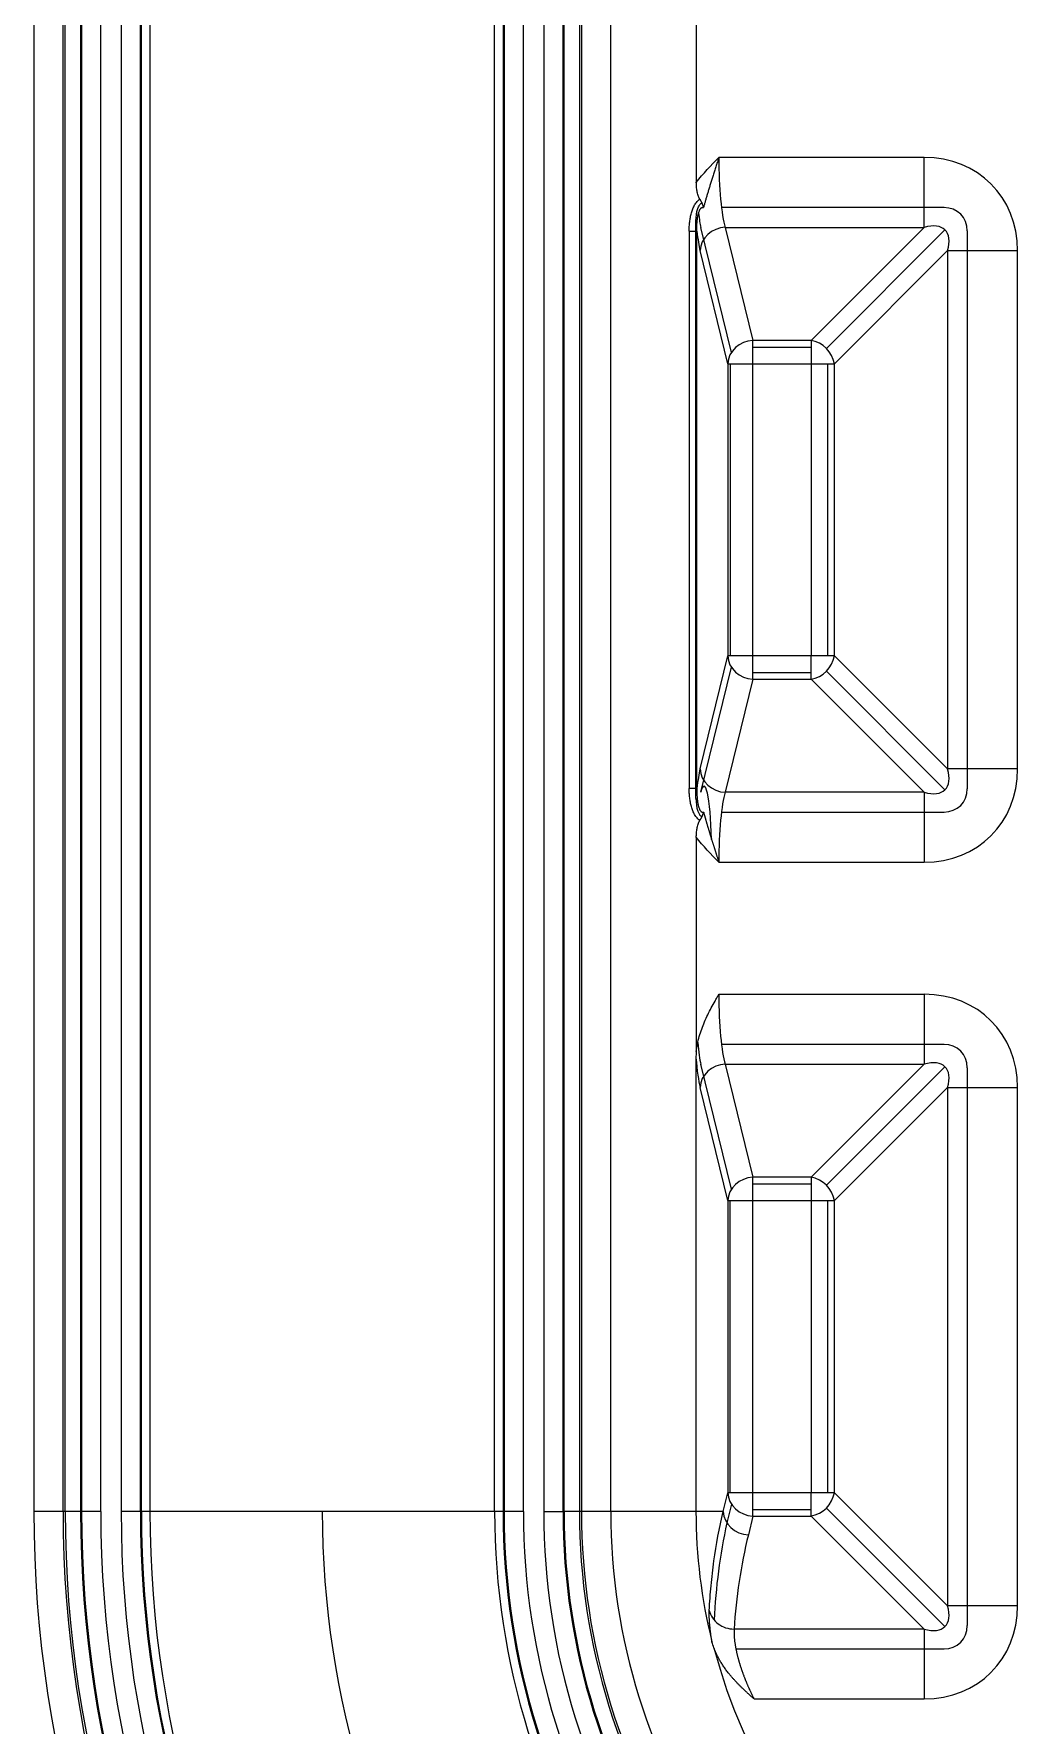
# Model space of a CAD drawing. Header units: millimetres. Extents: x 473 to 1051, y 289 to 609.
# Drawn here: x 573.38 to 593.05, y 414.74 to 448.29 of the extents above; entities that cross this region are included whole.
import ezdxf

# ---------------------------------------------------------------- set-up
doc = ezdxf.new("R2010")
doc.units = ezdxf.units.MM
doc.layers.add('core', color=7, linetype='Continuous', lineweight=20)

msp = doc.modelspace()

# ---------------------------------------------------------------- linework, layer by layer
at = {"layer": 'core', "lineweight": 13}
for p, q in [((573.381, 463.243), (573.381, 418.979)), ((573.96, 418.979), (573.96, 463.243)), ((574.002, 418.979), (574.002, 463.243)), ((574.307, 463.243), (574.307, 418.979)), ((574.327, 463.243), (574.327, 418.979)), ((574.708, 418.979), (574.708, 463.243)), ((575.112, 463.243), (575.112, 418.979)), ((575.494, 418.979), (575.494, 463.243)), ((575.514, 418.979), (575.514, 463.243)), ((575.682, 463.243), (575.682, 418.979)), ((582.514, 418.979), (582.514, 463.243)), ((582.682, 463.243), (582.682, 418.979)), ((582.702, 463.243), (582.702, 418.979)), ((583.084, 418.979), (583.084, 463.243)), ((583.488, 463.243), (583.488, 418.979)), ((583.87, 418.979), (583.87, 463.243)), ((583.89, 418.979), (583.89, 463.243)), ((584.195, 463.243), (584.195, 418.979)), ((584.236, 463.243), (584.236, 418.979)), ((584.815, 418.979), (584.815, 463.243)), ((591.029, 445.837), (586.959, 445.837)), ((591.029, 444.451), (591.029, 445.837)), ((586.505, 433.119), (586.505, 444.577)), ((591.422, 444.843), (587.011, 444.843)), ((586.371, 444.377), (586.371, 433.319)), ((586.371, 444.377), (586.525, 444.377)), ((586.525, 433.319), (586.525, 444.377)), ((587.209, 441.971), (586.603, 444.448)), ((587.087, 444.451), (591.029, 444.451)), ((587.087, 444.451), (587.635, 442.208)), ((588.786, 442.208), (591.029, 444.451)), ((591.441, 444.4), (589.09, 442.049)), ((591.884, 433.315), (591.884, 444.381)), ((587.135, 441.745), (586.586, 443.989)), ((591.491, 443.989), (589.248, 441.745)), ((591.491, 443.989), (592.878, 443.989)), ((591.491, 443.989), (591.491, 433.707)), ((592.878, 433.707), (592.878, 443.989)), ((588.786, 442.208), (587.635, 442.208)), ((587.635, 441.745), (587.635, 442.208)), ((588.786, 442.208), (588.786, 441.745)), ((587.635, 442.077), (588.786, 442.077)), ((587.135, 441.745), (587.635, 441.745)), ((587.135, 441.745), (587.135, 435.951)), ((587.183, 441.745), (587.183, 435.951)), ((587.635, 441.745), (588.786, 441.745)), ((587.635, 435.951), (587.635, 441.745)), ((588.786, 441.745), (588.786, 435.951)), ((588.786, 441.745), (589.248, 441.745)), ((589.117, 435.951), (589.117, 441.745)), ((589.248, 435.951), (589.248, 441.745)), ((586.586, 433.707), (587.135, 435.951)), ((587.635, 435.951), (587.135, 435.951)), ((588.786, 435.951), (587.635, 435.951)), ((587.635, 435.488), (587.635, 435.951)), ((588.786, 435.488), (588.786, 435.951)), ((589.248, 435.951), (588.786, 435.951)), ((589.248, 435.951), (591.491, 433.707)), ((586.603, 433.248), (587.209, 435.725)), ((587.635, 435.488), (587.087, 433.245)), ((587.635, 435.619), (588.786, 435.619)), ((587.635, 435.488), (588.786, 435.488)), ((591.029, 433.245), (588.786, 435.488)), ((591.441, 433.296), (589.09, 435.647)), ((592.878, 433.707), (591.491, 433.707)), ((586.525, 433.319), (586.371, 433.319)), ((591.029, 433.245), (587.087, 433.245)), ((591.029, 433.245), (591.029, 431.859)), ((587.011, 432.853), (591.422, 432.853)), ((586.959, 431.859), (591.029, 431.859)), ((586.959, 429.238), (591.029, 429.238)), ((591.029, 429.238), (591.029, 427.852)), ((591.422, 428.244), (587.011, 428.244)), ((587.209, 425.372), (586.603, 427.849)), ((587.087, 427.852), (591.029, 427.852)), ((587.087, 427.852), (587.635, 425.609)), ((588.786, 425.609), (591.029, 427.852)), ((591.441, 427.801), (589.09, 425.45)), ((591.884, 416.716), (591.884, 427.782)), ((587.135, 425.146), (586.586, 427.39)), ((591.491, 427.39), (589.248, 425.146)), ((591.491, 427.39), (592.878, 427.39)), ((591.491, 427.39), (591.491, 417.108)), ((592.878, 417.108), (592.878, 427.39)), ((588.786, 425.609), (587.635, 425.609)), ((587.635, 425.146), (587.635, 425.609)), ((587.635, 425.478), (588.786, 425.478)), ((588.786, 425.609), (588.786, 425.146)), ((587.135, 425.146), (587.135, 419.352)), ((587.135, 425.146), (587.635, 425.146)), ((587.183, 419.352), (587.183, 425.146)), ((587.635, 425.146), (588.786, 425.146)), ((587.635, 419.352), (587.635, 425.146)), ((588.786, 425.146), (588.786, 419.352)), ((588.786, 425.146), (589.248, 425.146)), ((589.117, 419.352), (589.117, 425.146)), ((589.248, 419.352), (589.248, 425.146)), ((587.044, 418.979), (587.135, 419.352)), ((587.209, 419.126), (587.118, 418.754)), ((587.635, 419.352), (587.135, 419.352)), ((588.786, 419.352), (587.635, 419.352)), ((587.635, 418.889), (587.635, 419.352)), ((589.248, 419.352), (588.786, 419.352)), ((588.786, 418.889), (588.786, 419.352)), ((591.441, 416.697), (589.09, 419.048)), ((589.248, 419.352), (591.491, 417.108)), ((574.307, 418.979), (574.002, 418.979)), ((574.708, 418.979), (574.307, 418.979)), ((575.514, 418.979), (575.112, 418.979)), ((575.682, 418.979), (575.514, 418.979)), ((582.514, 418.979), (575.682, 418.979)), ((582.682, 418.979), (582.514, 418.979)), ((583.084, 418.979), (582.682, 418.979)), ((583.488, 418.979), (583.89, 418.979)), ((584.194, 418.979), (583.89, 418.979)), ((587.044, 418.979), (586.505, 418.979)), ((587.635, 418.889), (587.544, 418.517)), ((587.635, 419.02), (588.786, 419.02)), ((587.635, 418.889), (588.786, 418.889)), ((591.029, 416.646), (588.786, 418.889)), ((592.878, 417.108), (591.491, 417.108)), ((591.029, 416.646), (587.261, 416.646)), ((591.029, 416.646), (591.029, 415.26)), ((587.296, 416.254), (591.422, 416.254)), ((587.658, 415.26), (591.029, 415.26))]:
    msp.add_line(p, q, dxfattribs=at)
at = {"layer": 'core', "lineweight": 18}
for p, q in [((586.512, 449.372), (586.512, 445.343)), ((586.512, 432.353), (586.512, 428.1)), ((586.505, 427.978), (586.505, 418.979))]:
    msp.add_line(p, q, dxfattribs=at)
for centre, radius, start, end in [((633.422, 459.219), 100.547, 306.63636, 233.36541), ((633.422, 459.219), 98.958, 101.0725, 224.85525), ((597.206, 418.979), 21.692, 180, 25), ((597.206, 418.979), 13.316, 180, 25), ((597.206, 418.979), 10.701, 180, 193.9816), ((597.206, 418.979), 10.693, 194.656, 341.526)]:
    msp.add_arc(centre, radius, start, end, dxfattribs=at)
at = {"layer": 'core', "lineweight": 13}
for centre, radius, start, end in [((633.422, 459.219), 100.107, 306.80958, 233.19042), ((633.422, 459.219), 99.239, 100.9827, 225.04545), ((633.422, 459.219), 99.048, 101.05803, 224.91574), ((633.422, 459.219), 99.038, 101.0601, 224.90418), ((597.206, 418.979), 23.825, 180, 25), ((597.206, 418.979), 23.246, 180, 25), ((597.206, 418.979), 23.204, 180, 25), ((597.206, 418.979), 22.9, 180, 25), ((597.206, 418.979), 22.88, 180, 25), ((597.206, 418.979), 22.498, 180, 25), ((597.206, 418.979), 22.094, 180, 25), ((597.206, 418.979), 21.712, 180, 25), ((597.206, 418.979), 21.524, 180, 25), ((597.206, 418.979), 18.108, 180, 25), ((597.206, 418.979), 14.692, 180, 25), ((597.206, 418.979), 14.524, 180, 25), ((597.206, 418.979), 14.504, 180, 25), ((597.206, 418.979), 14.122, 180, 25), ((597.206, 418.979), 13.718, 180, 25), ((597.206, 418.979), 13.336, 180, 25), ((597.206, 418.979), 13.012, 180, 25), ((597.206, 418.979), 12.97, 180, 25), ((597.206, 418.979), 12.391, 180, 25)]:
    msp.add_arc(centre, radius, start, end, dxfattribs=at)
for centre, major_axis, ratio, start_param, end_param in [((587.17, 445.837), (0, 1.509), 0.140139, 1.570796, 2.735758), ((590.688, 443.647), (-1.665, -1.665), 0.854588, 2.434441, 3.848744), ((586.664, 445.837), (0, 1.509), 0.105104, 2.39075, 2.741218), ((590.688, 443.647), (0.753, 0.753), 0.472398, 5.576034, 6.990337), ((591.336, 444.296), (-0.416, -0.416), 0.854588, 2.434441, 3.848744), ((586.67, 445.837), (0, 2.012), 0.105104, 2.383095, 2.735758), ((587.087, 443.989), (-0.489, -0.12), 0.914519, 4.492315, 6.021833), ((587.635, 441.745), (0.489, 0.12), 0.914519, 1.350722, 2.880241), ((588.786, 441.745), (-0.356, 0.356), 0.854588, 4.005238, 5.41954), ((587.635, 435.951), (-0.489, 0.12), 0.914519, 0.261352, 1.79087), ((588.786, 435.951), (0.356, 0.356), 0.854588, 4.005238, 5.41954), ((633.422, 453.655), (0, 84.612), 0.999984, 1.801557, 2.911285), ((633.422, 453.651), (0, 84.914), 0.999984, 1.803346, 2.911271), ((586.67, 431.859), (0, 2.012), 0.105104, 0.405834, 0.758497), ((587.087, 433.707), (0.489, -0.12), 0.914519, 3.402945, 4.932463), ((590.688, 434.049), (-1.665, 1.665), 0.854588, 2.434441, 3.848744), ((590.688, 434.049), (-0.753, 0.753), 0.472398, 2.434441, 3.848744), ((586.664, 431.859), (0, 1.509), 0.105104, 5.014711, 6.68356), ((587.17, 431.859), (0, 1.509), 0.140139, 0.405834, 1.570796), ((591.336, 433.4), (-0.416, 0.416), 0.854588, 2.434441, 3.848744), ((587.17, 429.238), (0, 1.509), 0.140139, 1.570795, 2.735758), ((590.688, 427.048), (1.665, 1.665), 0.854588, 5.576034, 6.990337), ((586.664, 429.238), (0, 1.509), 0.105104, 2.25479, 2.741218), ((591.336, 427.697), (0.416, 0.416), 0.854588, 5.576034, 6.990337), ((586.67, 429.238), (0, 2.012), 0.105104, 2.247636, 2.735758), ((587.087, 427.39), (-0.489, -0.12), 0.914519, 4.492315, 6.021833), ((590.688, 427.048), (0.753, 0.753), 0.472398, 5.576034, 6.990337), ((587.635, 425.146), (0.489, 0.12), 0.914519, 1.350722, 2.880241), ((588.786, 425.146), (-0.356, 0.356), 0.854588, 4.005238, 5.41954), ((587.635, 419.352), (-0.489, 0.12), 0.914519, 0.261352, 1.79087), ((588.786, 419.352), (0.356, 0.356), 0.854588, 4.005238, 5.41954), ((597.206, 416.369), (0, 10.672), 0.969623, 1.34566, 1.528091), ((587.544, 418.979), (0.489, -0.12), 0.914519, 3.402945, 4.932463), ((597.206, 416.004), (0, 10.277), 0.969623, 1.323683, 1.508237), ((590.688, 417.45), (-1.665, 1.665), 0.854588, 2.434441, 3.848744), ((590.688, 417.45), (-0.753, 0.753), 0.472398, 2.434441, 3.848744), ((591.336, 416.801), (-0.416, 0.416), 0.854588, 2.434441, 3.848744)]:
    msp.add_ellipse(centre, major_axis=major_axis, ratio=ratio, start_param=start_param, end_param=end_param, dxfattribs=at)
at = {"layer": 'core', "lineweight": 18}
for points in [[(586.512, 445.343), (586.648, 445.518), (586.802, 445.68), (586.959, 445.837)], [(586.959, 431.859), (586.802, 432.015), (586.648, 432.178), (586.512, 432.353)], [(586.512, 428.1), (586.507, 428.06), (586.505, 428.019), (586.505, 427.978)], [(586.862, 416.274), (586.845, 416.313), (586.833, 416.353), (586.822, 416.394)]]:
    msp.add_open_spline(points, degree=3, dxfattribs=at)
for points, degree, knots in [([(586.959, 445.837), (586.954, 445.822), (586.944, 445.791), (586.929, 445.744), (586.914, 445.699), (586.9, 445.654), (586.886, 445.61), (586.872, 445.566), (586.858, 445.524), (586.845, 445.482), (586.832, 445.441), (586.82, 445.4), (586.807, 445.36), (586.795, 445.321), (586.783, 445.283), (586.772, 445.245), (586.761, 445.209), (586.75, 445.172), (586.739, 445.137), (586.729, 445.102), (586.718, 445.068), (586.709, 445.034), (586.699, 445.001), (586.69, 444.969), (586.681, 444.937), (586.672, 444.906), (586.664, 444.876), (586.658, 444.856), (586.656, 444.846)], 3, [0, 0, 0, 0, 0.046596, 0.092485, 0.137678, 0.182188, 0.226024, 0.269196, 0.311712, 0.35358, 0.394806, 0.435395, 0.475353, 0.514684, 0.553391, 0.591475, 0.62894, 0.665786, 0.702013, 0.737621, 0.772609, 0.806977, 0.840721, 0.87384, 0.906331, 0.938191, 0.969415, 1, 1, 1, 1]), ([(586.581, 445.011), (586.574, 445.022), (586.568, 445.034), (586.556, 445.059), (586.551, 445.072), (586.543, 445.098), (586.539, 445.112), (586.532, 445.14), (586.529, 445.154), (586.521, 445.196), (586.518, 445.225), (586.514, 445.269), (586.514, 445.284), (586.513, 445.313), (586.512, 445.328), (586.512, 445.343)], 3, [0, 0, 0, 0, 0.125, 0.125, 0.25, 0.25, 0.375, 0.375, 0.5, 0.5, 0.75, 0.75, 0.875, 0.875, 1, 1, 1, 1]), ([(586.656, 444.846), (586.655, 444.848), (586.654, 444.854), (586.652, 444.862), (586.65, 444.87), (586.647, 444.878), (586.645, 444.885), (586.642, 444.893), (586.639, 444.9), (586.637, 444.907), (586.634, 444.914), (586.63, 444.923), (586.625, 444.934), (586.618, 444.949), (586.61, 444.963), (586.601, 444.979), (586.592, 444.995), (586.585, 445.006), (586.581, 445.011)], 3, [0, 0, 0, 0, 0.05066, 0.099877, 0.147783, 0.194499, 0.240137, 0.284792, 0.328554, 0.371499, 0.413696, 0.455205, 0.537491, 0.622956, 0.711786, 0.804147, 0.900179, 1, 1, 1, 1]), ([(586.581, 432.685), (586.583, 432.688), (586.587, 432.694), (586.593, 432.703), (586.598, 432.711), (586.603, 432.72), (586.607, 432.728), (586.612, 432.736), (586.616, 432.744), (586.62, 432.752), (586.623, 432.759), (586.627, 432.767), (586.631, 432.776), (586.636, 432.788), (586.642, 432.802), (586.647, 432.817), (586.652, 432.833), (586.654, 432.844), (586.656, 432.85)], 3, [0, 0, 0, 0, 0.054173, 0.107237, 0.159208, 0.210104, 0.259943, 0.308749, 0.356543, 0.403353, 0.449204, 0.494126, 0.538151, 0.62281, 0.710618, 0.802191, 0.898322, 1, 1, 1, 1]), ([(586.656, 432.85), (586.657, 432.845), (586.66, 432.835), (586.664, 432.82), (586.668, 432.806), (586.672, 432.791), (586.676, 432.776), (586.68, 432.76), (586.685, 432.745), (586.689, 432.73), (586.694, 432.714), (586.698, 432.698), (586.703, 432.682), (586.708, 432.666), (586.712, 432.649), (586.717, 432.633), (586.722, 432.616), (586.727, 432.599), (586.732, 432.582), (586.737, 432.565), (586.742, 432.548), (586.748, 432.531), (586.753, 432.513), (586.758, 432.495), (586.764, 432.477), (586.769, 432.459), (586.775, 432.441), (586.78, 432.422), (586.786, 432.404), (586.792, 432.385), (586.798, 432.366), (586.804, 432.347), (586.81, 432.327), (586.816, 432.308), (586.822, 432.288), (586.828, 432.268), (586.834, 432.248), (586.841, 432.228), (586.847, 432.208), (586.854, 432.187), (586.86, 432.167), (586.867, 432.146), (586.873, 432.125), (586.88, 432.104), (586.887, 432.082), (586.894, 432.061), (586.901, 432.039), (586.908, 432.017), (586.915, 431.995), (586.922, 431.973), (586.929, 431.95), (586.937, 431.928), (586.944, 431.905), (586.951, 431.882), (586.956, 431.866), (586.959, 431.859)], 3, [0, 0, 0, 0, 0.014915, 0.029986, 0.04521, 0.060588, 0.076119, 0.091803, 0.10764, 0.123628, 0.139768, 0.156059, 0.172501, 0.189094, 0.205837, 0.22273, 0.239772, 0.256965, 0.274307, 0.291798, 0.309439, 0.327228, 0.345167, 0.363255, 0.381493, 0.39988, 0.418416, 0.437101, 0.455937, 0.474923, 0.494059, 0.513345, 0.532783, 0.552372, 0.572113, 0.592007, 0.612053, 0.632254, 0.652608, 0.673118, 0.693783, 0.714604, 0.735584, 0.756721, 0.778018, 0.799475, 0.821093, 0.842874, 0.864819, 0.886928, 0.909204, 0.931648, 0.954261, 0.977044, 1, 1, 1, 1]), ([(586.512, 432.353), (586.512, 432.383), (586.513, 432.412), (586.518, 432.47), (586.521, 432.499), (586.529, 432.541), (586.532, 432.555), (586.538, 432.583), (586.542, 432.597), (586.551, 432.624), (586.556, 432.637), (586.568, 432.662), (586.574, 432.674), (586.581, 432.685)], 3, [0, 0, 0, 0, 0.25, 0.25, 0.5, 0.5, 0.625, 0.625, 0.75, 0.75, 0.875, 0.875, 1, 1, 1, 1]), ([(586.512, 428.1), (586.517, 428.152), (586.525, 428.203), (586.545, 428.303), (586.557, 428.353), (586.599, 428.5), (586.635, 428.596), (586.695, 428.738), (586.717, 428.785), (586.762, 428.877), (586.808, 428.969), (586.87, 429.082), (586.914, 429.16), (586.933, 429.194), (586.946, 429.216), (586.952, 429.227), (586.959, 429.238)], 3, [0, 0, 0, 0, 0.125, 0.125, 0.25, 0.25, 0.5, 0.5, 0.625, 0.625, 0.75, 0.875, 0.9375, 0.96875, 0.96875, 1, 1, 1, 1]), ([(586.822, 416.394), (586.821, 416.401), (586.819, 416.416), (586.815, 416.437), (586.812, 416.458), (586.809, 416.478), (586.806, 416.498), (586.803, 416.517), (586.8, 416.536), (586.798, 416.555), (586.796, 416.573), (586.79, 416.615), (586.783, 416.679), (586.777, 416.743), (586.774, 416.787), (586.772, 416.814), (586.771, 416.84), (586.77, 416.865), (586.769, 416.889), (586.768, 416.912), (586.768, 416.935), (586.768, 416.956), (586.768, 416.977), (586.769, 416.997), (586.769, 417.009), (586.77, 417.016)], 3, [0, 0, 0, 0, 0.027729, 0.055018, 0.081868, 0.108283, 0.134265, 0.159817, 0.184942, 0.209644, 0.233925, 0.25779, 0.383572, 0.50888, 0.553771, 0.598544, 0.64322, 0.687824, 0.732379, 0.776909, 0.821437, 0.865987, 0.910582, 0.955245, 1, 1, 1, 1]), ([(587.658, 415.26), (587.338, 415.542), (587.175, 415.742), (586.964, 416), (586.861, 416.274)], 2, [0, 0, 0, 0.5, 0.5, 1, 1, 1])]:
    msp.add_open_spline(points, degree=degree, knots=knots, dxfattribs=at)
at = {"layer": 'core', "lineweight": 13}
for points, knots in [([(586.371, 444.377), (586.371, 444.407), (586.371, 444.438), (586.375, 444.499), (586.377, 444.53), (586.385, 444.59), (586.389, 444.619), (586.4, 444.678), (586.407, 444.707), (586.419, 444.75), (586.423, 444.764), (586.432, 444.792), (586.437, 444.805), (586.453, 444.846), (586.466, 444.871), (586.486, 444.907), (586.493, 444.919), (586.509, 444.941), (586.517, 444.951), (586.543, 444.981), (586.561, 444.997), (586.581, 445.011)], [0, 0, 0, 0, 0.125, 0.125, 0.25, 0.25, 0.375, 0.375, 0.5, 0.5, 0.5625, 0.5625, 0.625, 0.625, 0.75, 0.75, 0.8125, 0.8125, 0.875, 0.875, 1, 1, 1, 1]), ([(586.505, 444.577), (586.505, 444.663), (586.513, 444.75), (586.556, 444.865), (586.577, 444.9), (586.61, 444.926), (586.617, 444.931), (586.625, 444.934)], [0, 0, 0, 0, 0.61567, 0.61567, 0.923506, 0.923506, 1, 1, 1, 1]), ([(586.525, 444.377), (586.524, 444.399), (586.523, 444.421), (586.523, 444.466), (586.524, 444.489), (586.526, 444.534), (586.528, 444.556), (586.532, 444.602), (586.535, 444.625), (586.54, 444.659), (586.542, 444.671), (586.546, 444.693), (586.549, 444.705), (586.555, 444.728), (586.558, 444.739), (586.565, 444.761), (586.569, 444.771), (586.576, 444.787), (586.578, 444.793), (586.583, 444.803), (586.586, 444.808), (586.592, 444.817), (586.596, 444.821), (586.602, 444.829), (586.606, 444.832), (586.613, 444.838), (586.617, 444.841), (586.625, 444.845), (586.629, 444.846), (586.637, 444.848), (586.641, 444.848), (586.648, 444.848), (586.652, 444.847), (586.656, 444.846)], [0, 0, 0, 0, 0.125, 0.125, 0.25, 0.25, 0.375, 0.375, 0.5, 0.5, 0.5625, 0.5625, 0.625, 0.625, 0.6875, 0.6875, 0.75, 0.75, 0.78125, 0.78125, 0.8125, 0.8125, 0.84375, 0.84375, 0.875, 0.875, 0.90625, 0.90625, 0.9375, 0.9375, 0.96875, 0.96875, 1, 1, 1, 1]), ([(551.228, 434.187), (551.341, 433.71), (551.458, 433.233), (551.701, 432.282), (551.952, 431.334), (552.22, 430.39), (552.427, 429.683), (552.497, 429.448), (552.638, 428.978), (552.71, 428.744), (553.367, 426.638), (554.014, 424.791), (555.434, 421.15), (556.207, 419.355), (557.46, 416.701), (557.894, 415.822), (558.456, 414.733), (558.569, 414.515), (558.798, 414.081), (559.143, 413.432), (559.496, 412.788), (560.691, 410.657), (561.701, 408.993), (563.827, 405.747), (566.06, 402.582), (568.504, 399.579), (571.054, 396.657), (572.382, 395.236), (574.455, 393.167), (575.16, 392.488), (576.597, 391.151), (577.325, 390.497), (579.537, 388.577), (581.05, 387.354), (584.147, 385.021), (587.319, 382.799), (590.636, 380.799), (594.026, 378.911), (595.758, 378.023), (597.97, 376.985), (598.637, 376.679), (599.31, 376.381), (599.759, 376.184), (599.984, 376.087), (601.111, 375.604), (602.019, 375.235), (604.757, 374.175), (606.603, 373.533), (610.34, 372.378), (612.229, 371.865), (614.14, 371.417)], [0, 0, 0, 0, 0.015625, 0.015625, 0.03125, 0.046875, 0.046875, 0.054687, 0.054687, 0.0625, 0.0625, 0.125, 0.125, 0.1875, 0.1875, 0.21875, 0.21875, 0.226562, 0.226562, 0.234375, 0.25, 0.25, 0.3125, 0.3125, 0.375, 0.4375, 0.4375, 0.5, 0.5, 0.53125, 0.53125, 0.5625, 0.5625, 0.625, 0.625, 0.6875, 0.75, 0.75, 0.8125, 0.8125, 0.828125, 0.835937, 0.835937, 0.84375, 0.84375, 0.875, 0.875, 0.9375, 0.9375, 1, 1, 1, 1]), ([(586.581, 432.685), (586.561, 432.698), (586.543, 432.715), (586.517, 432.745), (586.509, 432.755), (586.493, 432.777), (586.486, 432.789), (586.466, 432.825), (586.453, 432.85), (586.437, 432.891), (586.432, 432.904), (586.423, 432.932), (586.419, 432.946), (586.407, 432.989), (586.4, 433.018), (586.389, 433.076), (586.385, 433.106), (586.377, 433.166), (586.375, 433.197), (586.371, 433.258), (586.371, 433.288), (586.371, 433.319)], [0, 0, 0, 0, 0.125, 0.125, 0.1875, 0.1875, 0.25, 0.25, 0.375, 0.375, 0.4375, 0.4375, 0.5, 0.5, 0.625, 0.625, 0.75, 0.75, 0.875, 0.875, 1, 1, 1, 1]), ([(586.525, 433.319), (586.524, 433.297), (586.523, 433.275), (586.523, 433.23), (586.524, 433.207), (586.526, 433.162), (586.528, 433.139), (586.532, 433.094), (586.535, 433.071), (586.54, 433.037), (586.542, 433.025), (586.546, 433.002), (586.549, 432.991), (586.555, 432.968), (586.558, 432.957), (586.565, 432.935), (586.569, 432.924), (586.576, 432.909), (586.578, 432.903), (586.583, 432.893), (586.586, 432.888), (586.592, 432.879), (586.596, 432.875), (586.602, 432.867), (586.606, 432.864), (586.613, 432.858), (586.617, 432.855), (586.625, 432.851), (586.629, 432.85), (586.637, 432.848), (586.641, 432.848), (586.648, 432.848), (586.652, 432.849), (586.656, 432.85)], [0, 0, 0, 0, 0.125, 0.125, 0.25, 0.25, 0.375, 0.375, 0.5, 0.5, 0.5625, 0.5625, 0.625, 0.625, 0.6875, 0.6875, 0.75, 0.75, 0.78125, 0.78125, 0.8125, 0.8125, 0.84375, 0.84375, 0.875, 0.875, 0.90625, 0.90625, 0.9375, 0.9375, 0.96875, 0.96875, 1, 1, 1, 1]), ([(586.505, 433.119), (586.505, 433.033), (586.513, 432.946), (586.556, 432.831), (586.577, 432.796), (586.61, 432.77), (586.617, 432.765), (586.625, 432.762)], [0, 0, 0, 0, 0.6157, 0.6157, 0.92355, 0.92355, 1, 1, 1, 1]), ([(574.002, 418.979), (573.995, 418.979), (573.976, 418.979), (573.916, 418.979), (573.874, 418.979), (573.768, 418.979), (573.704, 418.979), (573.556, 418.979), (573.473, 418.979), (573.381, 418.979)], [0, 0, 0, 0, 0.25, 0.25, 0.5, 0.5, 0.75, 0.75, 1, 1, 1, 1]), ([(584.815, 418.979), (584.723, 418.979), (584.64, 418.979), (584.492, 418.979), (584.428, 418.979), (584.322, 418.979), (584.28, 418.979), (584.22, 418.979), (584.201, 418.979), (584.194, 418.979)], [0, 0, 0, 0, 0.25, 0.25, 0.5, 0.5, 0.75, 0.75, 1, 1, 1, 1]), ([(586.77, 417.016), (586.778, 417.179), (586.789, 417.343), (586.82, 417.671), (586.839, 417.834), (586.908, 418.325), (586.968, 418.652), (587.044, 418.979)], [0, 0, 0, 0, 0.25, 0.25, 0.5, 0.5, 1, 1, 1, 1]), ([(586.77, 417.016), (586.782, 416.964), (586.803, 416.915), (586.863, 416.825), (586.901, 416.785), (586.99, 416.718), (587.04, 416.692), (587.147, 416.656), (587.204, 416.647), (587.261, 416.646)], [0, 0, 0, 0, 0.25, 0.25, 0.5, 0.5, 0.75, 0.75, 1, 1, 1, 1]), ([(587.261, 416.646), (587.261, 416.641), (587.26, 416.631), (587.259, 416.615), (587.259, 416.599), (587.259, 416.582), (587.259, 416.564), (587.26, 416.546), (587.261, 416.527), (587.262, 416.507), (587.263, 416.487), (587.265, 416.466), (587.267, 416.445), (587.27, 416.423), (587.272, 416.401), (587.275, 416.378), (587.279, 416.355), (587.283, 416.331), (587.287, 416.307), (587.291, 416.283), (587.296, 416.258), (587.3, 416.233), (587.306, 416.208), (587.311, 416.182), (587.317, 416.156), (587.323, 416.13), (587.33, 416.104), (587.336, 416.081), (587.341, 416.061), (587.345, 416.045), (587.35, 416.03), (587.354, 416.013), (587.359, 415.997), (587.364, 415.981), (587.369, 415.965), (587.374, 415.948), (587.379, 415.931), (587.384, 415.915), (587.39, 415.898), (587.395, 415.881), (587.401, 415.864), (587.407, 415.846), (587.412, 415.829), (587.418, 415.812), (587.425, 415.794), (587.431, 415.777), (587.437, 415.759), (587.444, 415.741), (587.451, 415.724), (587.457, 415.706), (587.464, 415.688), (587.471, 415.67), (587.478, 415.652), (587.486, 415.633), (587.493, 415.615), (587.501, 415.597), (587.508, 415.578), (587.516, 415.56), (587.524, 415.542), (587.532, 415.523), (587.54, 415.504), (587.549, 415.486), (587.557, 415.467), (587.565, 415.448), (587.574, 415.43), (587.583, 415.411), (587.592, 415.392), (587.601, 415.373), (587.61, 415.354), (587.619, 415.335), (587.629, 415.316), (587.638, 415.298), (587.648, 415.279), (587.654, 415.266), (587.658, 415.26)], [0, 0, 0, 0, 0.020274, 0.040432, 0.060475, 0.080403, 0.100219, 0.119925, 0.139521, 0.15901, 0.178392, 0.19767, 0.216846, 0.23592, 0.254894, 0.273771, 0.292552, 0.311239, 0.329833, 0.348337, 0.366752, 0.385081, 0.403324, 0.421485, 0.439565, 0.457566, 0.475489, 0.493338, 0.503784, 0.514249, 0.524734, 0.53524, 0.545766, 0.556314, 0.566883, 0.577475, 0.588089, 0.598725, 0.609385, 0.620069, 0.630777, 0.641509, 0.652266, 0.663048, 0.673856, 0.68469, 0.69555, 0.706437, 0.71735, 0.728291, 0.73926, 0.750257, 0.761283, 0.772337, 0.783421, 0.794534, 0.805677, 0.81685, 0.828054, 0.839289, 0.850555, 0.861852, 0.873181, 0.884543, 0.895937, 0.907364, 0.918824, 0.930318, 0.941845, 0.953407, 0.965003, 0.976633, 0.988299, 1, 1, 1, 1])]:
    msp.add_open_spline(points, degree=3, knots=knots, dxfattribs=at)
msp.add_open_spline([(586.508, 418.979), (585.943, 418.979), (585.379, 418.979), (584.815, 418.979)], degree=3, dxfattribs=at)

doc.saveas('drawing.dxf')
